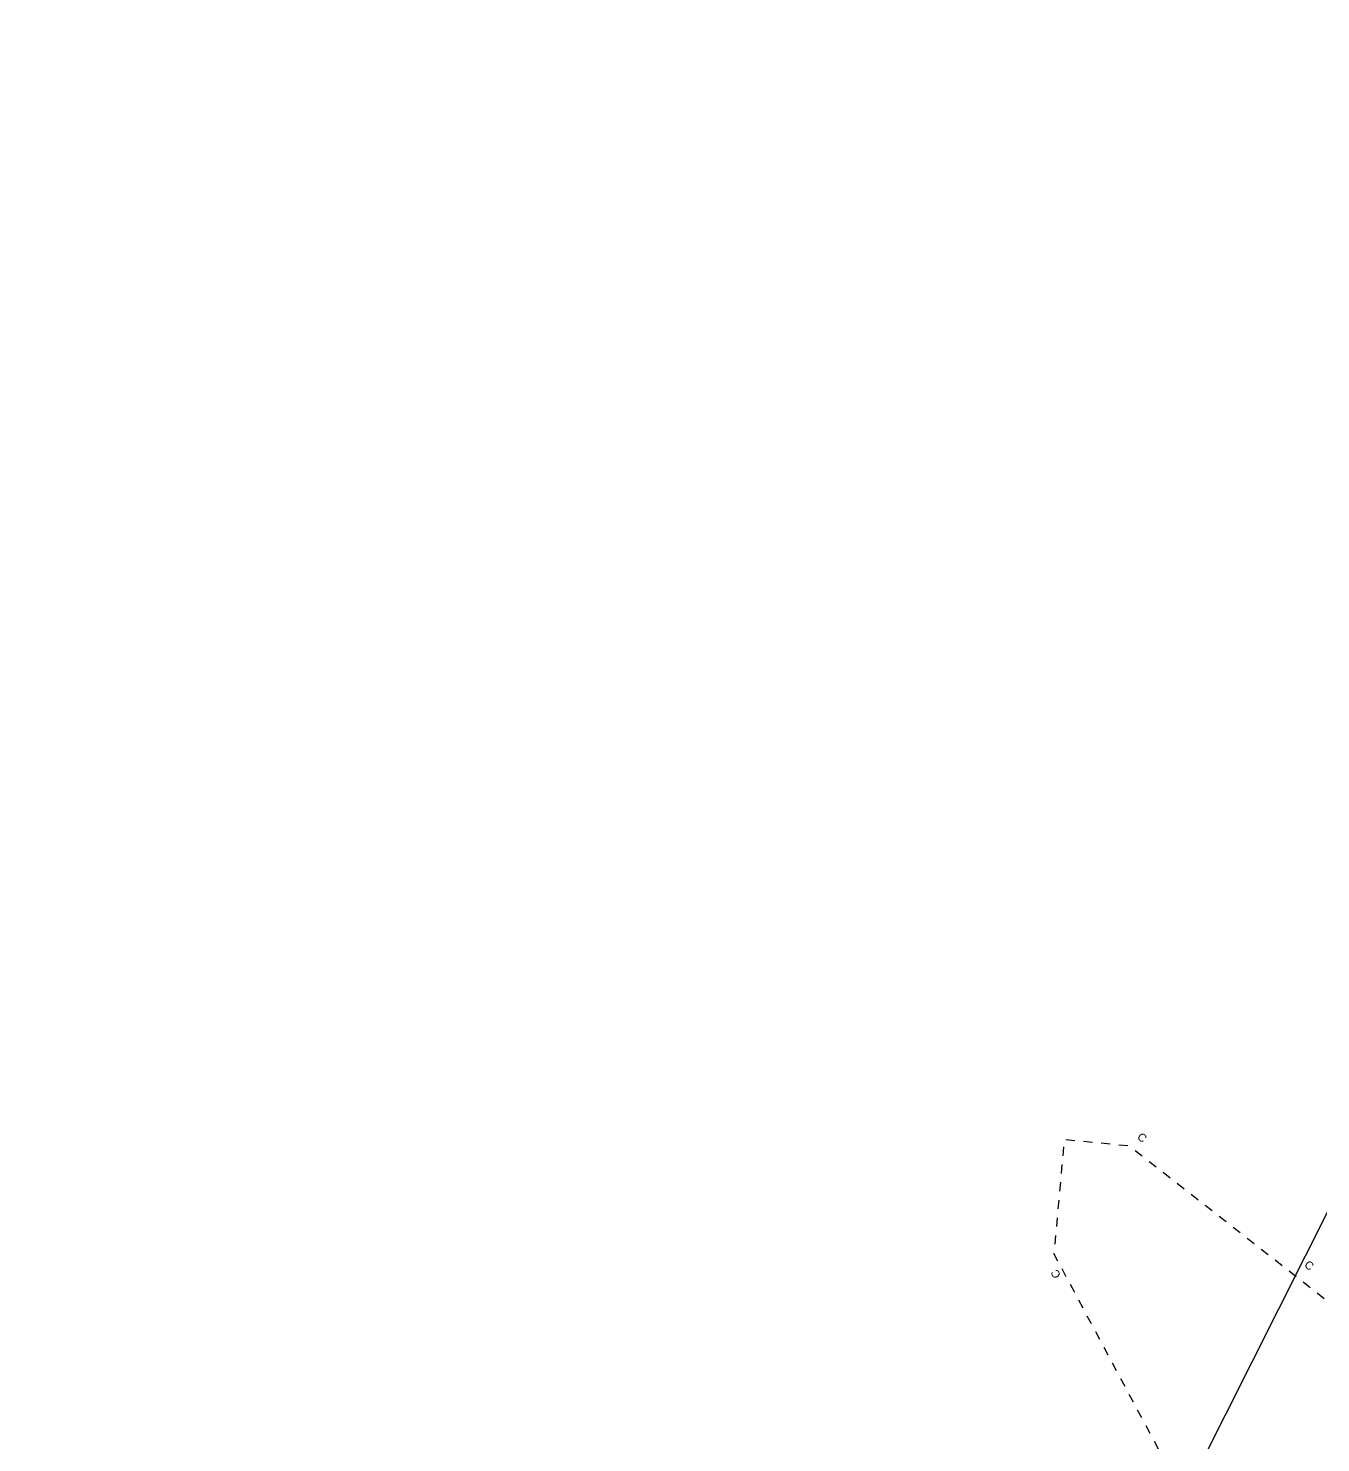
# Model space of a CAD drawing. Extents: x 320145 to 321236, y 534817 to 538266.
# Drawn here: x 320381.8 to 320672.6, y 536250.6 to 536568.7 of the extents above; entities that cross this region are included whole.
import ezdxf
from ezdxf.enums import TextEntityAlignment as Align

# ---------------------------------------------------------------- set-up
doc = ezdxf.new("R2010")
doc.units = 0
doc.linetypes.add('TOES-TOE', pattern=[4, 2, -2])
doc.layers.get('0').update_dxf_attribs({"linetype": 'CONTINUOUS'})
doc.layers.add('C-ROAD-TOES-L1000Q1-ASSUME-NOROCK', color=160, linetype='TOES-TOE')
doc.layers.add('G-ANNO-SHTS-NPLT', color=111, linetype='CONTINUOUS', plot=False)
doc.styles.add('Arial', font='arial.ttf')

# ---------------------------------------------------------------- blocks, each defined once
blk = doc.blocks.new('cut')
at = {"color": 0, "linetype": 'ByBlock', "lineweight": -2, "style": 'Arial'}
blk.add_text('C', height=1.8, dxfattribs=at).set_placement((0, 0), align=Align.CENTER)

msp = doc.modelspace()

# ---------------------------------------------------------------- linework, layer by layer
at = {"layer": 'C-ROAD-TOES-L1000Q1-ASSUME-NOROCK', "flags": 128}
msp.add_lwpolyline([(320381.84, 535271.4), (320387.76, 535278.24), (320397.27, 535283.14), (320400.99, 535287.09), (320403.75, 535290.67), (320410.77, 535297.13), (320415.96, 535304.45), (320424.68, 535308.58), (320429.88, 535310.59), (320433.96, 535312.65), (320438.12, 535320.21), (320442.18, 535327.89), (320444.78, 535336.16), (320449.52, 535343.99), (320453.38, 535352.4), (320453.59, 535354.45), (320454.2, 535361.49), (320454.54, 535370.84), (320454.27, 535380.43), (320453.42, 535390.23), (320452.44, 535400.19), (320451.45, 535410.16), (320450.93, 535420.14), (320450.61, 535430.14), (320450.62, 535440.15), (320450.57, 535450.16), (320450.7, 535460.17), (320450.84, 535470.19), (320451.25, 535480.21), (320451.16, 535481.37), (320450.5, 535490.19), (320449.57, 535500.16), (320449.03, 535510.14), (320448.87, 535520.15), (320448.92, 535530.16), (320449.25, 535540.18), (320448.61, 535546.04), (320448.17, 535550.14), (320447.61, 535560.13), (320444.72, 535570.01), (320442.41, 535579.92), (320441.85, 535587.83), (320441.87, 535589.92), (320441.82, 535600.15), (320443.03, 535610.67), (320443.01, 535621.46), (320443.14, 535630.26), (320443.07, 535632.63), (320443.77, 535644.01), (320447.46, 535654.76), (320451.32, 535665.39), (320456.16, 535675.62), (320461.63, 535685.52), (320468.68, 535694.36), (320477, 535702), (320484.73, 535709.97), (320493.18, 535717.17), (320501.51, 535724.62), (320510.29, 535731.78), (320519.77, 535738.18), (320530.45, 535742.2), (320533.07, 535743.32), (320541.15, 535745.82), (320552.03, 535747.39), (320562.54, 535748.66), (320572.58, 535750.73), (320581.66, 535753.23), (320582.28, 535753.43), (320591.75, 535756.09), (320600.66, 535759.21), (320608.01, 535763.86), (320608.54, 535764.03), (320616.18, 535767.86), (320623.31, 535772.51), (320629.93, 535777.72), (320636.53, 535782.52), (320642.44, 535788.13), (320648.32, 535793.53), (320654.19, 535798.84), (320659.99, 535804.23), (320665.52, 535809.94), (320670.34, 535816.26), (320674.32, 535823.15), (320677, 535830.68), (320680.1, 535837.86), (320683.49, 535844.95), (320686.45, 535852.27), (320688.97, 535859.81), (320695.86, 535866.91), (320696.87, 535875.19), (320695.13, 535883.52), (320692.02, 535891.52), (320690, 535895.02), (320688.44, 535899.2), (320683.99, 535907.09), (320686.07, 535916.97), (320681.21, 535926.08), (320669.74, 535933.85), (320663.51, 535942.75), (320648.59, 535949.78), (320638.57, 535957.87), (320594.46, 535958.65), (320593.69, 535961.1), (320590.86, 535968.67), (320596.74, 535982.44), (320599.72, 535997.13), (320599.34, 536000.94), (320604.68, 536012.8), (320617.2, 536028.16), (320633.91, 536042.09), (320651.12, 536054.24), (320659.93, 536065.65), (320656.49, 536078.38), (320653.01, 536091.71), (320650.32, 536105.52), (320646.59, 536120.38), (320642, 536136.54), (320640.23, 536152.57), (320641.44, 536168.03), (320643.12, 536183.96), (320642.33, 536202.4), (320641.43, 536222.37), (320637.47, 536246.64), (320612.66, 536292.97), (320614.99, 536318.79), (320629.51, 536317.38), (320747.35, 536225.16), (320756.05, 536224.07), (320768.54, 536226.52), (320781.37, 536227.37), (320794.55, 536226.19), (320805.8, 536227.72), (320816.51, 536229.8), (320826.5, 536233.68), (320836.84, 536236.45), (320843.64, 536238.64), (320847.05, 536239.99), (320857.34, 536242.49), (320868.15, 536239.44)], dxfattribs=at)
at = {"layer": 'G-ANNO-SHTS-NPLT', "flags": 128}
msp.add_lwpolyline([(320610.92, 535887.68), (320494.8, 535946.14), (320699.3, 536352.35), (321051, 536568.71), (321236.31, 536475.42), (320965.81, 535938.12)], close=True, dxfattribs=at)

# ---------------------------------------------------------------- block references
at = {"layer": 'C-ROAD-TOES-L1000Q1-ASSUME-NOROCK', "linetype": 'Continuous'}
for p, rotation in [((320631.88, 536318.5), 321.6633294291173), ((320669.47, 536289.75), 321.6633294291173), ((320613.8, 536288.94), 118.1577668346916)]:
    msp.add_blockref('cut', p, dxfattribs=dict(at, rotation=rotation))

doc.saveas('drawing.dxf')
